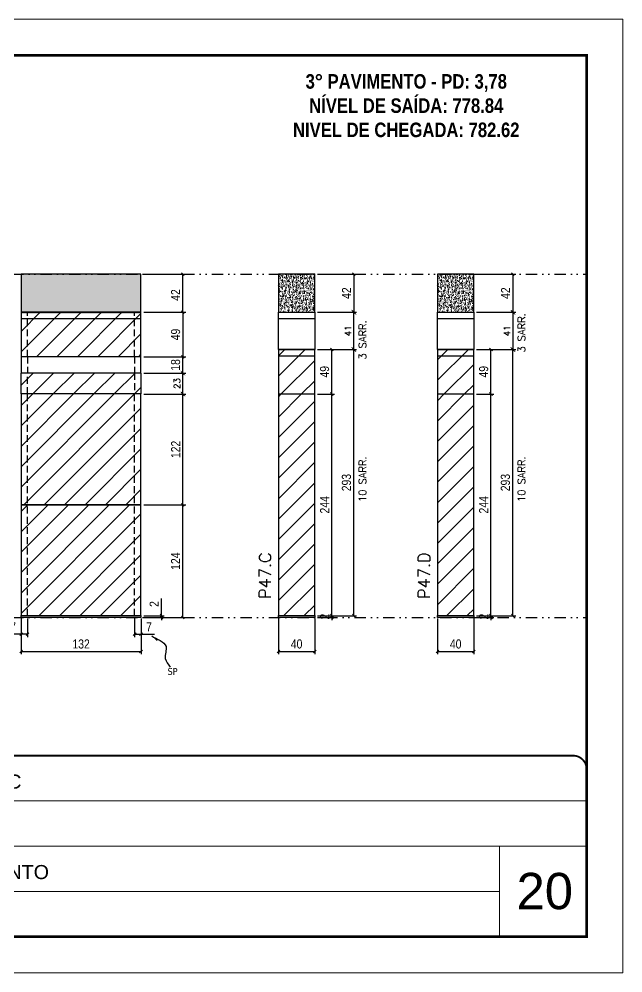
# Model space of a CAD drawing. Extents: x 2949 to 9203, y -16089 to 12527.
# Drawn here: x 8537 to 9203, y 6882 to 7932 of the extents above; entities that cross this region are included whole.
import ezdxf

# ---------------------------------------------------------------- set-up
doc = ezdxf.new("R2010")
doc.units = 0
for name, pattern in [('CONTINUO', [0]), ('DASHED', [0.75, 0.5, -0.25]), ('DIVIDE2', [0.625, 0.25, -0.125, 0, -0.125, 0, -0.125]), ('HIDDEN', [0.375, 0.25, -0.125])]:
    doc.linetypes.add(name, pattern=pattern)
for name, color, linetype, lineweight in [('CARIMBO', 255, 'Continuous', 9), ('Folhas', 255, 'Continuous', 9), ('Hachura', 251, 'Continuous', 9), ('SARRAFO DE PRESSAO', 251, 'DASHED', 9), ('Texto Seção', 7, 'Continuous', 15)]:
    doc.layers.add(name, color=color, linetype=linetype, lineweight=lineweight)
for name, color, linetype in [('COTA', 241, 'Continuous'), ('NOMENCLATURA', 7, 'Continuous'), ('Nível', 160, 'Continuous'), ('Painéis', 200, 'Continuous'), ('SARR_2.2x7', 40, 'Continuous'), ('Sarrafo de Pressão', 42, 'HIDDEN'), ('texto', 7, 'Continuous')]:
    doc.layers.add(name, color=color, linetype=linetype)
doc.styles.add('ARIAL', font='arial.ttf')
doc.styles.add('COTA TECNICA', font='techl___.ttf', dxfattribs={"height": 10})
doc.styles.add('COTA TECNICA-50', font='techl___.ttf', dxfattribs={"height": 10})
doc.styles.add('REGUA-120', font='ROMANS.shx', dxfattribs={"height": 15})
doc.styles.add('ROMANC', font='techb___.ttf', dxfattribs={"height": 2.5})
doc.styles.add('ROMANS', font='romans.shx')
doc.styles.get("Standard").update_dxf_attribs({"font": 'arial.ttf'})
doc.dimstyles.new('COTA PAINEL-50', dxfattribs={"dimtxt": 10, "dimasz": 3, "dimexe": 3, "dimexo": 3, "dimgap": 3, "dimtad": 1, "dimdec": 1, "dimzin": 12, "dimdsep": 46, "dimtxsty": 'COTA TECNICA-50', "dimblk1": 'OBLIQUE', "dimblk2": 'OBLIQUE', "dimsah": 1, "dimcen": 0.9, "dimclrd": 4, "dimclre": 4, "dimclrt": 240, "dimadec": 1, "dimazin": 3, "dimtfac": 1, "dimtdec": 1, "dimtmove": 0, "dimatfit": 3, "dimfxl": 1, "dimtolj": 1, "dimtzin": 12, "dimarcsym": 0})
doc.dimstyles.new('Cota Paínel', dxfattribs={"dimtxt": 7, "dimasz": 5, "dimexe": 3, "dimexo": 3, "dimgap": 3, "dimtad": 1, "dimdec": 1, "dimzin": 12, "dimdsep": 46, "dimtxsty": 'ROMANS', "dimblk": 'ARCHTICK', "dimcen": 0, "dimclrd": 4, "dimclre": 4, "dimclrt": 1, "dimadec": 1, "dimazin": 3, "dimtfac": 1, "dimtdec": 1, "dimtmove": 0, "dimatfit": 3, "dimldrblk": 'OBLIQUE', "dimfxl": 1, "dimtolj": 1, "dimtzin": 12, "dimarcsym": 0})
doc.dimstyles.new('PAINEL', dxfattribs={"dimtxt": 10, "dimasz": 3, "dimexe": 3, "dimexo": 3, "dimgap": 3, "dimtad": 1, "dimdec": 1, "dimzin": 12, "dimdsep": 46, "dimtxsty": 'COTA TECNICA', "dimblk1": 'OBLIQUE', "dimblk2": 'OBLIQUE', "dimsah": 1, "dimcen": 0.9, "dimclrd": 4, "dimclre": 4, "dimclrt": 240, "dimadec": 1, "dimazin": 3, "dimtfac": 1, "dimtdec": 1, "dimtmove": 0, "dimatfit": 3, "dimfxl": 1, "dimtolj": 1, "dimtzin": 12, "dimarcsym": 0})
doc.dimstyles.get("Standard").update_dxf_attribs({"dimtxt": 0.18, "dimasz": 0.18, "dimexe": 0.18, "dimexo": 0.0625, "dimgap": 0.09, "dimtad": 0, "dimtih": 1, "dimtoh": 1, "dimdec": 4, "dimzin": 0, "dimdsep": 46, "dimtxsty": 'Standard', "dimcen": 0.09, "dimadec": 0, "dimazin": 0, "dimtfac": 1, "dimtdec": 4, "dimtofl": 0, "dimtmove": 0, "dimatfit": 3, "dimfxl": 1, "dimtolj": 1, "dimtzin": 0, "dimarcsym": 0})
pattern_1 = [(45, (-126071.967, -22713.47), (-11.2253202, 11.2253202), [])]
pattern_2 = [(45, (-126071.967, -22672.47), (-11.2253202, 11.2253202), [])]

# ---------------------------------------------------------------- blocks, each defined once
blk = doc.blocks.new('9999999999')
at = {"color": 30, "linetype": 'CONTINUO'}
for p, q in [((98564.6, 34379.6), (99584, 34379.6)), ((98564.6, 34329.8), (99488, 34329.8)), ((99584, 34329.8), (99488, 34329.8)), ((99488, 34329.8), (99488, 34230.2)), ((98564.6, 34280), (99488, 34280))]:
    blk.add_line(p, q, dxfattribs=at)
at = {"color": 30, "linetype": 'CONTINUO', "const_width": 2}
blk.add_lwpolyline([(99584, 34230.2), (99584, 34414.4, 0.414214), (99569, 34429.4), (98229, 34429.4, 0.414214), (98214, 34414.4), (98214, 34245.2, 0.414214), (98229, 34230.2), (99584, 34230.2)], format="xyb", dxfattribs=at)
at = {"layer": 'Folhas'}
blk.add_lwpolyline([(98139, 34190.2), (99624, 34190.2), (99624, 35240.2), (98139, 35240.2)], close=True, dxfattribs=at)
at = {"layer": 'Folhas', "color": 30, "const_width": 3}
blk.add_lwpolyline([(98214, 34230.2), (99584, 34230.2), (99584, 35200.2), (98214, 35200.2)], close=True, dxfattribs=at)
at = {"color": 7, "linetype": 'Continuous', "ltscale": 5, "style": 'ARIAL'}
for s, height, p in [('ROCONTEC', 15.48, (98837.7, 34393.1)), ('3° PAVIMENTO', 15.483, (98837.7, 34293.5))]:
    blk.add_text(s, height=height, dxfattribs=at).set_placement(p)
blk = doc.blocks.new('_Oblique')
at = {"color": 0, "linetype": 'ByBlock', "lineweight": -2}
blk.add_line((-0.5, -0.5), (0.5, 0.5), dxfattribs=at)
blk = doc.blocks.new('*D592')
at = {"layer": 'COTA', "color": 4, "lineweight": -2, "transparency": 16777216}
for p, q in [((8539.7, 7272.7), (8539.7, 7233.3)), ((8671.7, 7272.7), (8671.7, 7233.3)), ((8539.7, 7236.3), (8671.7, 7236.3))]:
    blk.add_line(p, q, dxfattribs=at)
at = {"layer": 'Defpoints', "color": 0, "transparency": 16777216}
for p in [(8539.7, 7275.7), (8671.7, 7275.7), (8671.7, 7236.3)]:
    blk.add_point(p, dxfattribs=at)
at = {"layer": 'COTA', "color": 4, "lineweight": -2, "transparency": 16777216, "xscale": 3, "yscale": 3, "zscale": 3, "rotation": 180}
blk.add_blockref('_Oblique', (8539.7, 7236.3), dxfattribs=at)
at = {"layer": 'COTA', "color": 4, "lineweight": -2, "transparency": 16777216, "xscale": 3, "yscale": 3, "zscale": 3}
blk.add_blockref('_Oblique', (8671.7, 7236.3), dxfattribs=at)
at = {"layer": 'COTA', "color": 240, "transparency": 16777216, "insert": (8605.7, 7244.5), "char_height": 10, "attachment_point": 5, "style": 'COTA TECNICA'}
blk.add_mtext('\\A1;132', dxfattribs=at)
blk = doc.blocks.new('*D593')
at = {"layer": 'COTA', "color": 4, "lineweight": -2, "transparency": 16777216}
for p, q in [((8674.7, 7651.7), (8720.9, 7651.7)), ((8717.9, 7609.7), (8717.9, 7651.7)), ((8674.7, 7609.7), (8720.9, 7609.7))]:
    blk.add_line(p, q, dxfattribs=at)
at = {"layer": 'Defpoints', "color": 0, "transparency": 16777216}
for p in [(8671.7, 7651.7), (8717.9, 7651.7), (8671.7, 7609.7)]:
    blk.add_point(p, dxfattribs=at)
at = {"layer": 'COTA', "color": 4, "lineweight": -2, "transparency": 16777216, "xscale": 3, "yscale": 3, "zscale": 3}
for p, rotation in [((8717.9, 7651.7), 90), ((8717.9, 7609.7), 270)]:
    blk.add_blockref('_Oblique', p, dxfattribs=dict(at, rotation=rotation))
at = {"layer": 'COTA', "color": 240, "transparency": 16777216, "insert": (8709.8, 7628.7), "char_height": 10, "attachment_point": 5, "rotation": 90, "style": 'COTA TECNICA'}
blk.add_mtext('\\A1;42', dxfattribs=at)
blk = doc.blocks.new('*D594')
at = {"layer": 'COTA', "color": 4, "lineweight": -2, "transparency": 16777216}
for p, q in [((8539.7, 7270.7), (8539.7, 7252.2)), ((8546.7, 7272.7), (8546.7, 7252.2)), ((8539.7, 7255.2), (8524.9, 7255.2)), ((8546.7, 7255.2), (8539.7, 7255.2))]:
    blk.add_line(p, q, dxfattribs=at)
at = {"layer": 'Defpoints', "color": 0, "transparency": 16777216}
for p in [(8539.7, 7273.7), (8546.7, 7275.7), (8539.7, 7255.2)]:
    blk.add_point(p, dxfattribs=at)
at = {"layer": 'COTA', "color": 4, "lineweight": -2, "transparency": 16777216, "xscale": 3, "yscale": 3, "zscale": 3, "rotation": 180}
blk.add_blockref('_Oblique', (8539.7, 7255.2), dxfattribs=at)
at = {"layer": 'COTA', "color": 4, "lineweight": -2, "transparency": 16777216, "xscale": 3, "yscale": 3, "zscale": 3}
blk.add_blockref('_Oblique', (8546.7, 7255.2), dxfattribs=at)
at = {"layer": 'COTA', "color": 240, "transparency": 16777216, "insert": (8530.8, 7263.3), "char_height": 10, "attachment_point": 5, "style": 'COTA TECNICA-50'}
blk.add_mtext('\\A1;7', dxfattribs=at)
blk = doc.blocks.new('*D595')
at = {"layer": 'COTA', "color": 4, "lineweight": -2, "transparency": 16777216}
for p, q in [((8664.7, 7272.7), (8664.7, 7252.2)), ((8671.7, 7270.7), (8671.7, 7252.2)), ((8664.7, 7255.2), (8671.7, 7255.2)), ((8671.7, 7255.2), (8686.4, 7255.2))]:
    blk.add_line(p, q, dxfattribs=at)
at = {"layer": 'Defpoints', "color": 0, "transparency": 16777216}
for p in [(8664.7, 7275.7), (8671.7, 7273.7), (8671.7, 7255.2)]:
    blk.add_point(p, dxfattribs=at)
at = {"layer": 'COTA', "color": 4, "lineweight": -2, "transparency": 16777216, "xscale": 3, "yscale": 3, "zscale": 3, "rotation": 180}
blk.add_blockref('_Oblique', (8664.7, 7255.2), dxfattribs=at)
at = {"layer": 'COTA', "color": 4, "lineweight": -2, "transparency": 16777216, "xscale": 3, "yscale": 3, "zscale": 3}
blk.add_blockref('_Oblique', (8671.7, 7255.2), dxfattribs=at)
at = {"layer": 'COTA', "color": 240, "transparency": 16777216, "insert": (8680.5, 7263.3), "char_height": 10, "attachment_point": 5, "style": 'COTA TECNICA-50'}
blk.add_mtext('\\A1;7', dxfattribs=at)
blk = doc.blocks.new('*D596')
at = {"layer": 'COTA', "color": 4, "lineweight": -2, "transparency": 16777216}
for p, q in [((8674.7, 7397.7), (8720.9, 7397.7)), ((8717.9, 7273.7), (8717.9, 7397.7)), ((8674.7, 7273.7), (8720.9, 7273.7))]:
    blk.add_line(p, q, dxfattribs=at)
at = {"layer": 'Defpoints', "color": 0, "transparency": 16777216}
for p in [(8671.7, 7397.7), (8717.9, 7397.7), (8671.7, 7273.7)]:
    blk.add_point(p, dxfattribs=at)
at = {"layer": 'COTA', "color": 4, "lineweight": -2, "transparency": 16777216, "xscale": 3, "yscale": 3, "zscale": 3}
for p, rotation in [((8717.9, 7397.7), 90), ((8717.9, 7273.7), 270)]:
    blk.add_blockref('_Oblique', p, dxfattribs=dict(at, rotation=rotation))
at = {"layer": 'COTA', "color": 240, "transparency": 16777216, "insert": (8709.8, 7335.7), "char_height": 10, "attachment_point": 5, "rotation": 90, "style": 'COTA TECNICA-50'}
blk.add_mtext('\\A1;124', dxfattribs=at)
blk = doc.blocks.new('*D597')
at = {"layer": 'COTA', "color": 4, "lineweight": -2, "transparency": 16777216}
for p, q in [((8694.2, 7275.7), (8694.2, 7294.5)), ((8674.7, 7275.7), (8697.2, 7275.7)), ((8674.7, 7273.7), (8697.2, 7273.7)), ((8694.2, 7273.7), (8694.2, 7275.7)), ((8694.2, 7273.7), (8694.2, 7270.7))]:
    blk.add_line(p, q, dxfattribs=at)
at = {"layer": 'Defpoints', "color": 0, "transparency": 16777216}
for p in [(8671.7, 7275.7), (8671.7, 7273.7), (8694.2, 7273.7)]:
    blk.add_point(p, dxfattribs=at)
at = {"layer": 'COTA', "color": 4, "lineweight": -2, "transparency": 16777216, "xscale": 3, "yscale": 3, "zscale": 3}
for p, rotation in [((8694.2, 7275.7), 270), ((8694.2, 7273.7), 90)]:
    blk.add_blockref('_Oblique', p, dxfattribs=dict(at, rotation=rotation))
at = {"layer": 'COTA', "color": 240, "transparency": 16777216, "insert": (8686.2, 7288.5), "char_height": 10, "attachment_point": 5, "rotation": 90, "style": 'COTA TECNICA-50'}
blk.add_mtext('\\A1;2', dxfattribs=at)
blk = doc.blocks.new('*D598')
at = {"layer": 'COTA', "color": 4, "linetype": 'ByBlock', "lineweight": -2, "transparency": 16777216}
for p, q in [((8674.7, 7609.7), (8720.9, 7609.7)), ((8717.9, 7609.7), (8717.9, 7560.7)), ((8674.7, 7560.7), (8720.9, 7560.7))]:
    blk.add_line(p, q, dxfattribs=at)
at = {"layer": 'Defpoints', "color": 0, "linetype": 'ByBlock', "transparency": 16777216}
for p in [(8671.7, 7609.7), (8671.7, 7560.7), (8717.9, 7560.7)]:
    blk.add_point(p, dxfattribs=at)
at = {"layer": 'COTA', "color": 4, "linetype": 'ByBlock', "lineweight": -2, "transparency": 16777216, "xscale": 3, "yscale": 3, "zscale": 3}
for p, rotation in [((8717.9, 7609.7), 90), ((8717.9, 7560.7), 270)]:
    blk.add_blockref('_Oblique', p, dxfattribs=dict(at, rotation=rotation))
at = {"layer": 'COTA', "color": 240, "linetype": 'ByBlock', "transparency": 16777216, "insert": (8709.8, 7585.2), "char_height": 10, "attachment_point": 5, "rotation": 90, "style": 'COTA TECNICA'}
blk.add_mtext('\\A1;49', dxfattribs=at)
blk = doc.blocks.new('*D611')
at = {"layer": 'COTA', "color": 4, "linetype": 'ByBlock', "lineweight": -2, "transparency": 16777216}
for p, q in [((8674.7, 7519.7), (8720.9, 7519.7)), ((8717.9, 7397.7), (8717.9, 7519.7)), ((8674.7, 7397.7), (8720.9, 7397.7))]:
    blk.add_line(p, q, dxfattribs=at)
at = {"layer": 'Defpoints', "color": 0, "linetype": 'ByBlock', "transparency": 16777216}
for p in [(8671.7, 7519.7), (8717.9, 7519.7), (8671.7, 7397.7)]:
    blk.add_point(p, dxfattribs=at)
at = {"layer": 'COTA', "color": 4, "linetype": 'ByBlock', "lineweight": -2, "transparency": 16777216, "xscale": 3, "yscale": 3, "zscale": 3}
for p, rotation in [((8717.9, 7519.7), 90), ((8717.9, 7397.7), 270)]:
    blk.add_blockref('_Oblique', p, dxfattribs=dict(at, rotation=rotation))
at = {"layer": 'COTA', "color": 240, "linetype": 'ByBlock', "transparency": 16777216, "insert": (8709.9, 7458.7), "char_height": 10, "attachment_point": 5, "rotation": 90, "style": 'COTA TECNICA'}
blk.add_mtext('\\A1;122', dxfattribs=at)
blk = doc.blocks.new('*D599')
at = {"layer": 'COTA', "color": 4, "lineweight": -2, "transparency": 16777216}
for p, q in [((8823.1, 7272.7), (8823.1, 7233.4)), ((8863.1, 7272.7), (8863.1, 7233.4)), ((8823.1, 7236.4), (8863.1, 7236.4))]:
    blk.add_line(p, q, dxfattribs=at)
at = {"layer": 'Defpoints', "color": 0, "transparency": 16777216}
for p in [(8823.1, 7275.7), (8863.1, 7275.7), (8863.1, 7236.4)]:
    blk.add_point(p, dxfattribs=at)
at = {"layer": 'COTA', "color": 4, "lineweight": -2, "transparency": 16777216, "xscale": 3, "yscale": 3, "zscale": 3, "rotation": 180}
blk.add_blockref('_Oblique', (8823.1, 7236.4), dxfattribs=at)
at = {"layer": 'COTA', "color": 4, "lineweight": -2, "transparency": 16777216, "xscale": 3, "yscale": 3, "zscale": 3}
blk.add_blockref('_Oblique', (8863.1, 7236.4), dxfattribs=at)
at = {"layer": 'COTA', "color": 240, "transparency": 16777216, "insert": (8843.1, 7244.5), "char_height": 10, "attachment_point": 5, "style": 'COTA TECNICA'}
blk.add_mtext('\\A1;40', dxfattribs=at)
blk = doc.blocks.new('*D600')
at = {"layer": 'COTA', "color": 4, "lineweight": -2, "transparency": 16777216}
for p, q in [((8882, 7275.7), (8882, 7278.7)), ((8866.1, 7275.7), (8885, 7275.7)), ((8866.1, 7273.7), (8885, 7273.7)), ((8882, 7273.7), (8882, 7275.7)), ((8882, 7273.7), (8882, 7270.7))]:
    blk.add_line(p, q, dxfattribs=at)
at = {"layer": 'Defpoints', "color": 0, "transparency": 16777216}
for p in [(8863.1, 7275.7), (8863.1, 7273.7), (8882, 7275.7)]:
    blk.add_point(p, dxfattribs=at)
at = {"layer": 'COTA', "color": 4, "lineweight": -2, "transparency": 16777216, "xscale": 3, "yscale": 3, "zscale": 3}
for p, rotation in [((8882, 7275.7), 270), ((8882, 7273.7), 90)]:
    blk.add_blockref('_Oblique', p, dxfattribs=dict(at, rotation=rotation))
at = {"layer": 'COTA', "color": 240, "transparency": 16777216, "insert": (8874, 7274.7), "char_height": 10, "attachment_point": 5, "rotation": 90, "style": 'COTA TECNICA-50'}
blk.add_mtext('\\A1;2', dxfattribs=at)
blk = doc.blocks.new('*D612')
at = {"layer": 'COTA', "color": 4, "linetype": 'ByBlock', "lineweight": -2, "transparency": 16777216}
for p, q in [((8866.1, 7651.7), (8909.2, 7651.7)), ((8906.2, 7651.7), (8906.2, 7609.7)), ((8866.1, 7609.7), (8909.2, 7609.7))]:
    blk.add_line(p, q, dxfattribs=at)
at = {"layer": 'Defpoints', "color": 0, "linetype": 'ByBlock', "transparency": 16777216}
for p in [(8863.1, 7651.7), (8863.1, 7609.7), (8906.2, 7609.7)]:
    blk.add_point(p, dxfattribs=at)
at = {"layer": 'COTA', "color": 4, "linetype": 'ByBlock', "lineweight": -2, "transparency": 16777216, "xscale": 3, "yscale": 3, "zscale": 3}
for p, rotation in [((8906.2, 7651.7), 90), ((8906.2, 7609.7), 270)]:
    blk.add_blockref('_Oblique', p, dxfattribs=dict(at, rotation=rotation))
at = {"layer": 'COTA', "color": 240, "linetype": 'ByBlock', "transparency": 16777216, "insert": (8898.1, 7630.7), "char_height": 10, "attachment_point": 5, "rotation": 90, "style": 'COTA TECNICA'}
blk.add_mtext('\\A1;42', dxfattribs=at)
blk = doc.blocks.new('*D613')
at = {"layer": 'COTA', "color": 4, "linetype": 'ByBlock', "lineweight": -2, "transparency": 16777216}
for p, q in [((8866.1, 7568.7), (8909.2, 7568.7)), ((8906.2, 7275.7), (8906.2, 7568.7)), ((8866.1, 7275.7), (8909.2, 7275.7))]:
    blk.add_line(p, q, dxfattribs=at)
at = {"layer": 'Defpoints', "color": 0, "linetype": 'ByBlock', "transparency": 16777216}
for p in [(8863.1, 7568.7), (8906.2, 7568.7), (8863.1, 7275.7)]:
    blk.add_point(p, dxfattribs=at)
at = {"layer": 'COTA', "color": 4, "linetype": 'ByBlock', "lineweight": -2, "transparency": 16777216, "xscale": 3, "yscale": 3, "zscale": 3}
for p, rotation in [((8906.2, 7568.7), 90), ((8906.2, 7275.7), 270)]:
    blk.add_blockref('_Oblique', p, dxfattribs=dict(at, rotation=rotation))
at = {"layer": 'COTA', "color": 240, "linetype": 'ByBlock', "transparency": 16777216, "insert": (8898, 7422.2), "char_height": 10, "attachment_point": 5, "rotation": 90, "style": 'COTA TECNICA'}
blk.add_mtext('\\A1;293', dxfattribs=at)
blk = doc.blocks.new('*D614')
at = {"layer": 'COTA', "color": 4, "linetype": 'ByBlock', "lineweight": -2, "transparency": 16777216}
for p, q in [((8866.1, 7519.7), (8885, 7519.7)), ((8882, 7275.7), (8882, 7519.7)), ((8866.1, 7275.7), (8885, 7275.7))]:
    blk.add_line(p, q, dxfattribs=at)
at = {"layer": 'Defpoints', "color": 0, "linetype": 'ByBlock', "transparency": 16777216}
for p in [(8863.1, 7519.7), (8882, 7519.7), (8863.1, 7275.7)]:
    blk.add_point(p, dxfattribs=at)
at = {"layer": 'COTA', "color": 4, "linetype": 'ByBlock', "lineweight": -2, "transparency": 16777216, "xscale": 3, "yscale": 3, "zscale": 3}
for p, rotation in [((8882, 7519.7), 90), ((8882, 7275.7), 270)]:
    blk.add_blockref('_Oblique', p, dxfattribs=dict(at, rotation=rotation))
at = {"layer": 'COTA', "color": 240, "linetype": 'ByBlock', "transparency": 16777216, "insert": (8874, 7397.7), "char_height": 10, "attachment_point": 5, "rotation": 90, "style": 'COTA TECNICA'}
blk.add_mtext('\\A1;244', dxfattribs=at)
blk = doc.blocks.new('*D615')
at = {"layer": 'COTA', "color": 4, "linetype": 'ByBlock', "lineweight": -2, "transparency": 16777216}
for p, q in [((8866.1, 7568.7), (8885, 7568.7)), ((8882, 7519.7), (8882, 7568.7)), ((8866.1, 7519.7), (8885, 7519.7))]:
    blk.add_line(p, q, dxfattribs=at)
at = {"layer": 'Defpoints', "color": 0, "linetype": 'ByBlock', "transparency": 16777216}
for p in [(8863.1, 7568.7), (8882, 7568.7), (8863.1, 7519.7)]:
    blk.add_point(p, dxfattribs=at)
at = {"layer": 'COTA', "color": 4, "linetype": 'ByBlock', "lineweight": -2, "transparency": 16777216, "xscale": 3, "yscale": 3, "zscale": 3}
for p, rotation in [((8882, 7568.7), 90), ((8882, 7519.7), 270)]:
    blk.add_blockref('_Oblique', p, dxfattribs=dict(at, rotation=rotation))
at = {"layer": 'COTA', "color": 240, "linetype": 'ByBlock', "transparency": 16777216, "insert": (8873.9, 7544.2), "char_height": 10, "attachment_point": 5, "rotation": 90, "style": 'COTA TECNICA'}
blk.add_mtext('\\A1;49', dxfattribs=at)
blk = doc.blocks.new('*D601')
at = {"layer": 'COTA', "color": 4, "lineweight": -2, "transparency": 16777216}
for p, q in [((8998.3, 7272.7), (8998.3, 7233.4)), ((9038.3, 7272.7), (9038.3, 7233.4)), ((8998.3, 7236.4), (9038.3, 7236.4))]:
    blk.add_line(p, q, dxfattribs=at)
at = {"layer": 'Defpoints', "color": 0, "transparency": 16777216}
for p in [(8998.3, 7275.7), (9038.3, 7275.7), (9038.3, 7236.4)]:
    blk.add_point(p, dxfattribs=at)
at = {"layer": 'COTA', "color": 4, "lineweight": -2, "transparency": 16777216, "xscale": 3, "yscale": 3, "zscale": 3, "rotation": 180}
blk.add_blockref('_Oblique', (8998.3, 7236.4), dxfattribs=at)
at = {"layer": 'COTA', "color": 4, "lineweight": -2, "transparency": 16777216, "xscale": 3, "yscale": 3, "zscale": 3}
blk.add_blockref('_Oblique', (9038.3, 7236.4), dxfattribs=at)
at = {"layer": 'COTA', "color": 240, "transparency": 16777216, "insert": (9018.3, 7244.5), "char_height": 10, "attachment_point": 5, "style": 'COTA TECNICA'}
blk.add_mtext('\\A1;40', dxfattribs=at)
blk = doc.blocks.new('*D602')
at = {"layer": 'COTA', "color": 4, "lineweight": -2, "transparency": 16777216}
for p, q in [((9057.2, 7275.7), (9057.2, 7278.7)), ((9041.3, 7275.7), (9060.2, 7275.7)), ((9041.3, 7273.7), (9060.2, 7273.7)), ((9057.2, 7273.7), (9057.2, 7275.7)), ((9057.2, 7273.7), (9057.2, 7270.7))]:
    blk.add_line(p, q, dxfattribs=at)
at = {"layer": 'Defpoints', "color": 0, "transparency": 16777216}
for p in [(9038.3, 7275.7), (9038.3, 7273.7), (9057.2, 7275.7)]:
    blk.add_point(p, dxfattribs=at)
at = {"layer": 'COTA', "color": 4, "lineweight": -2, "transparency": 16777216, "xscale": 3, "yscale": 3, "zscale": 3}
for p, rotation in [((9057.2, 7275.7), 270), ((9057.2, 7273.7), 90)]:
    blk.add_blockref('_Oblique', p, dxfattribs=dict(at, rotation=rotation))
at = {"layer": 'COTA', "color": 240, "transparency": 16777216, "insert": (9049.2, 7274.7), "char_height": 10, "attachment_point": 5, "rotation": 90, "style": 'COTA TECNICA-50'}
blk.add_mtext('\\A1;2', dxfattribs=at)
blk = doc.blocks.new('*D616')
at = {"layer": 'COTA', "color": 4, "linetype": 'ByBlock', "lineweight": -2, "transparency": 16777216}
for p, q in [((9041.3, 7651.7), (9084.4, 7651.7)), ((9081.4, 7651.7), (9081.4, 7609.7)), ((9041.3, 7609.7), (9084.4, 7609.7))]:
    blk.add_line(p, q, dxfattribs=at)
at = {"layer": 'Defpoints', "color": 0, "linetype": 'ByBlock', "transparency": 16777216}
for p in [(9038.3, 7651.7), (9038.3, 7609.7), (9081.4, 7609.7)]:
    blk.add_point(p, dxfattribs=at)
at = {"layer": 'COTA', "color": 4, "linetype": 'ByBlock', "lineweight": -2, "transparency": 16777216, "xscale": 3, "yscale": 3, "zscale": 3}
for p, rotation in [((9081.4, 7651.7), 90), ((9081.4, 7609.7), 270)]:
    blk.add_blockref('_Oblique', p, dxfattribs=dict(at, rotation=rotation))
at = {"layer": 'COTA', "color": 240, "linetype": 'ByBlock', "transparency": 16777216, "insert": (9073.3, 7630.7), "char_height": 10, "attachment_point": 5, "rotation": 90, "style": 'COTA TECNICA'}
blk.add_mtext('\\A1;42', dxfattribs=at)
blk = doc.blocks.new('*D617')
at = {"layer": 'COTA', "color": 4, "linetype": 'ByBlock', "lineweight": -2, "transparency": 16777216}
for p, q in [((9041.3, 7568.7), (9084.4, 7568.7)), ((9081.4, 7275.7), (9081.4, 7568.7)), ((9041.3, 7275.7), (9084.4, 7275.7))]:
    blk.add_line(p, q, dxfattribs=at)
at = {"layer": 'Defpoints', "color": 0, "linetype": 'ByBlock', "transparency": 16777216}
for p in [(9038.3, 7568.7), (9081.4, 7568.7), (9038.3, 7275.7)]:
    blk.add_point(p, dxfattribs=at)
at = {"layer": 'COTA', "color": 4, "linetype": 'ByBlock', "lineweight": -2, "transparency": 16777216, "xscale": 3, "yscale": 3, "zscale": 3}
for p, rotation in [((9081.4, 7568.7), 90), ((9081.4, 7275.7), 270)]:
    blk.add_blockref('_Oblique', p, dxfattribs=dict(at, rotation=rotation))
at = {"layer": 'COTA', "color": 240, "linetype": 'ByBlock', "transparency": 16777216, "insert": (9073.1, 7422.2), "char_height": 10, "attachment_point": 5, "rotation": 90, "style": 'COTA TECNICA'}
blk.add_mtext('\\A1;293', dxfattribs=at)
blk = doc.blocks.new('*D618')
at = {"layer": 'COTA', "color": 4, "linetype": 'ByBlock', "lineweight": -2, "transparency": 16777216}
for p, q in [((9041.3, 7519.7), (9060.2, 7519.7)), ((9057.2, 7275.7), (9057.2, 7519.7)), ((9041.3, 7275.7), (9060.2, 7275.7))]:
    blk.add_line(p, q, dxfattribs=at)
at = {"layer": 'Defpoints', "color": 0, "linetype": 'ByBlock', "transparency": 16777216}
for p in [(9038.3, 7519.7), (9057.2, 7519.7), (9038.3, 7275.7)]:
    blk.add_point(p, dxfattribs=at)
at = {"layer": 'COTA', "color": 4, "linetype": 'ByBlock', "lineweight": -2, "transparency": 16777216, "xscale": 3, "yscale": 3, "zscale": 3}
for p, rotation in [((9057.2, 7519.7), 90), ((9057.2, 7275.7), 270)]:
    blk.add_blockref('_Oblique', p, dxfattribs=dict(at, rotation=rotation))
at = {"layer": 'COTA', "color": 240, "linetype": 'ByBlock', "transparency": 16777216, "insert": (9049.1, 7397.7), "char_height": 10, "attachment_point": 5, "rotation": 90, "style": 'COTA TECNICA'}
blk.add_mtext('\\A1;244', dxfattribs=at)
blk = doc.blocks.new('*D619')
at = {"layer": 'COTA', "color": 4, "linetype": 'ByBlock', "lineweight": -2, "transparency": 16777216}
for p, q in [((9041.3, 7568.7), (9060.2, 7568.7)), ((9057.2, 7519.7), (9057.2, 7568.7)), ((9041.3, 7519.7), (9060.2, 7519.7))]:
    blk.add_line(p, q, dxfattribs=at)
at = {"layer": 'Defpoints', "color": 0, "linetype": 'ByBlock', "transparency": 16777216}
for p in [(9038.3, 7568.7), (9057.2, 7568.7), (9038.3, 7519.7)]:
    blk.add_point(p, dxfattribs=at)
at = {"layer": 'COTA', "color": 4, "linetype": 'ByBlock', "lineweight": -2, "transparency": 16777216, "xscale": 3, "yscale": 3, "zscale": 3}
for p, rotation in [((9057.2, 7568.7), 90), ((9057.2, 7519.7), 270)]:
    blk.add_blockref('_Oblique', p, dxfattribs=dict(at, rotation=rotation))
at = {"layer": 'COTA', "color": 240, "linetype": 'ByBlock', "transparency": 16777216, "insert": (9049.1, 7544.2), "char_height": 10, "attachment_point": 5, "rotation": 90, "style": 'COTA TECNICA'}
blk.add_mtext('\\A1;49', dxfattribs=at)
blk = doc.blocks.new('_ArchTick')
at = {"color": 0, "linetype": 'ByBlock', "const_width": 0.15}
blk.add_lwpolyline([(-0.5, -0.5), (0.5, 0.5)], dxfattribs=at)
blk = doc.blocks.new('*D603')
at = {"layer": 'COTA', "color": 4, "lineweight": -2, "transparency": 16777216}
for p, q in [((8866.1, 7609.7), (8909.2, 7609.7)), ((8906.2, 7568.7), (8906.2, 7609.7)), ((8866.1, 7568.7), (8909.2, 7568.7))]:
    blk.add_line(p, q, dxfattribs=at)
at = {"layer": 'Defpoints', "color": 0, "transparency": 16777216}
for p in [(8863.1, 7609.7), (8906.2, 7609.7), (8863.1, 7568.7)]:
    blk.add_point(p, dxfattribs=at)
at = {"layer": 'COTA', "color": 4, "lineweight": -2, "transparency": 16777216, "xscale": 5, "yscale": 5, "zscale": 5}
for p, rotation in [((8906.2, 7609.7), 90), ((8906.2, 7568.7), 270)]:
    blk.add_blockref('_ArchTick', p, dxfattribs=dict(at, rotation=rotation))
at = {"layer": 'COTA', "color": 1, "transparency": 16777216, "insert": (8899.7, 7589.2), "char_height": 7, "attachment_point": 5, "rotation": 90, "style": 'ROMANS'}
blk.add_mtext('\\A1;41', dxfattribs=at)
blk = doc.blocks.new('*D604')
at = {"layer": 'COTA', "color": 4, "lineweight": -2, "transparency": 16777216}
for p, q in [((9041.3, 7609.7), (9084.4, 7609.7)), ((9081.4, 7609.7), (9081.4, 7568.7)), ((9041.3, 7568.7), (9084.4, 7568.7))]:
    blk.add_line(p, q, dxfattribs=at)
at = {"layer": 'Defpoints', "color": 0, "transparency": 16777216}
for p in [(9038.3, 7609.7), (9038.3, 7568.7), (9081.4, 7568.7)]:
    blk.add_point(p, dxfattribs=at)
at = {"layer": 'COTA', "color": 4, "lineweight": -2, "transparency": 16777216, "xscale": 5, "yscale": 5, "zscale": 5}
for p, rotation in [((9081.4, 7609.7), 90), ((9081.4, 7568.7), 270)]:
    blk.add_blockref('_ArchTick', p, dxfattribs=dict(at, rotation=rotation))
at = {"layer": 'COTA', "color": 1, "transparency": 16777216, "insert": (9074.9, 7589.2), "char_height": 7, "attachment_point": 5, "rotation": 90, "style": 'ROMANS'}
blk.add_mtext('\\A1;41', dxfattribs=at)
blk = doc.blocks.new('*D577')
at = {"layer": 'COTA', "color": 4, "lineweight": -2, "transparency": 16777216}
for p, q in [((8674.7, 7542.7), (8720.9, 7542.7)), ((8717.9, 7519.7), (8717.9, 7542.7)), ((8674.7, 7519.7), (8720.9, 7519.7))]:
    blk.add_line(p, q, dxfattribs=at)
at = {"layer": 'Defpoints', "color": 0, "transparency": 16777216}
for p in [(8671.7, 7542.7), (8717.9, 7542.7), (8671.7, 7519.7)]:
    blk.add_point(p, dxfattribs=at)
at = {"layer": 'COTA', "color": 4, "lineweight": -2, "transparency": 16777216, "xscale": 5, "yscale": 5, "zscale": 5}
for p, rotation in [((8717.9, 7542.7), 90), ((8717.9, 7519.7), 270)]:
    blk.add_blockref('_ArchTick', p, dxfattribs=dict(at, rotation=rotation))
at = {"layer": 'COTA', "color": 1, "transparency": 16777216, "insert": (8711.4, 7531.2), "char_height": 7, "attachment_point": 5, "rotation": 90, "style": 'ROMANS'}
blk.add_mtext('\\A1;23', dxfattribs=at)
blk = doc.blocks.new('*D2617')
at = {"layer": 'COTA', "color": 4, "lineweight": -2, "transparency": 16777216}
for p, q in [((8674.7, 7560.7), (8720.9, 7560.7)), ((8717.9, 7542.7), (8717.9, 7560.7)), ((8674.7, 7542.7), (8720.9, 7542.7))]:
    blk.add_line(p, q, dxfattribs=at)
at = {"layer": 'Defpoints', "color": 0, "transparency": 16777216}
for p in [(8671.7, 7560.7), (8717.9, 7560.7), (8671.7, 7542.7)]:
    blk.add_point(p, dxfattribs=at)
at = {"layer": 'COTA', "color": 4, "lineweight": -2, "transparency": 16777216, "xscale": 3, "yscale": 3, "zscale": 3}
for p, rotation in [((8717.9, 7560.7), 90), ((8717.9, 7542.7), 270)]:
    blk.add_blockref('_Oblique', p, dxfattribs=dict(at, rotation=rotation))
at = {"layer": 'COTA', "color": 240, "transparency": 16777216, "insert": (8709.8, 7551.7), "char_height": 10, "attachment_point": 5, "rotation": 90, "style": 'COTA TECNICA-50'}
blk.add_mtext('\\A1;18', dxfattribs=at)

msp = doc.modelspace()

# ---------------------------------------------------------------- hatches: boundary and pattern name
at = {"layer": 'COTA', "linetype": 'ByBlock'}
h = msp.add_hatch(dxfattribs=at)
h.set_pattern_fill('AR-CONC', color=256, scale=0.03)
h.set_pattern_definition([(50, (-122872.1055, -21530.6954), (5.46554007, -0.47817257), [0.5715, -6.2865]), (355, (-122872.1055, -21530.6954), (-1.05730264, 5.73170536), [0.4572, -5.02921753]), (100.4514447, (-122871.65, -21530.735), (4.40823741, 5.25353256), [0.48570026, -5.34270734]), (46.1842, (-122872.1055, -21529.1714), (8.13237123, -1.26126984), [0.85725, -9.42975]), (96.6355576, (-122871.428, -21529.2765), (7.122124, 7.42278374), [0.7285507, -8.01406824]), (351.184151, (-122872.1055, -21529.171), (7.122124, 7.42278374), [0.685799, -7.54379196]), (21, (-122871.3435, -21529.5524), (4.54843174, -3.06795595), [0.5715, -6.2865]), (326, (-122871.3435, -21529.5524), (1.85406085, 5.52563898), [0.4572, -5.0292]), (71.451445, (-122870.9644, -21529.808), (6.40249258, 2.45768307), [0.48570026, -5.34269813]), (37.5, (-122872.1055, -21530.6954), (0.092658098, 2.536651166), [0, -4.96824, 0, -5.1054, 0, -5.04825]), (7.5, (-122872.1055, -21530.6954), (2.004589875, 3.005417245), [0, -2.91084, 0, -4.85394, 0, -1.92405]), (327.5, (-122873.8047, -21530.6954), (4.067717855, -0.17186232), [0, -1.905, 0, -5.9436, 0, -7.8867]), (317.5, (-122874.5667, -21530.6954), (4.44387544, 0.76279473), [0, -2.4765, 0, -3.94716, 0, -5.6007])])
h.paths.add_polyline_path([(8539.68, 7607.72), (8671.68, 7607.72), (8671.68, 7651.72), (8539.68, 7651.72)])
h = msp.add_hatch(dxfattribs=at)
h.set_pattern_fill('AR-CONC', color=256, scale=0.03)
h.set_pattern_definition([(50, (-122885.9665, -21558.6954), (5.46554007, -0.47817257), [0.5715, -6.2865]), (355, (-122885.9665, -21558.6954), (-1.05730264, 5.73170536), [0.4572, -5.02921753]), (100.4514447, (-122885.511, -21558.735), (4.40823741, 5.25353256), [0.48570026, -5.34270734]), (46.1842, (-122885.9665, -21557.1714), (8.13237123, -1.26126984), [0.85725, -9.42975]), (96.6355576, (-122885.289, -21557.2765), (7.122124, 7.42278374), [0.7285507, -8.01406824]), (351.184151, (-122885.9665, -21557.171), (7.122124, 7.42278374), [0.685799, -7.54379196]), (21, (-122885.2045, -21557.5524), (4.54843174, -3.06795595), [0.5715, -6.2865]), (326, (-122885.2045, -21557.5524), (1.85406085, 5.52563898), [0.4572, -5.0292]), (71.451445, (-122884.8255, -21557.808), (6.40249258, 2.45768307), [0.48570026, -5.34269813]), (37.5, (-122885.9665, -21558.6954), (0.092658098, 2.536651166), [0, -4.96824, 0, -5.1054, 0, -5.04825]), (7.5, (-122885.9665, -21558.6954), (2.004589875, 3.005417245), [0, -2.91084, 0, -4.85394, 0, -1.92405]), (327.5, (-122887.6658, -21558.6954), (4.067717855, -0.17186232), [0, -1.905, 0, -5.9436, 0, -7.8867]), (317.5, (-122888.4278, -21558.6954), (4.44387544, 0.76279473), [0, -2.4765, 0, -3.94716, 0, -5.6007])])
h.paths.add_polyline_path([(8823.14, 7609.72), (8863.14, 7609.72), (8863.14, 7651.72), (8823.14, 7651.72)])
h = msp.add_hatch(dxfattribs=at)
h.set_pattern_fill('AR-CONC', color=256, scale=0.03)
h.set_pattern_definition([(50, (-122710.794, -21558.6954), (5.46554007, -0.47817257), [0.5715, -6.2865]), (355, (-122710.794, -21558.6954), (-1.05730264, 5.73170536), [0.4572, -5.02921753]), (100.4514447, (-122710.3384, -21558.735), (4.40823741, 5.25353256), [0.48570026, -5.34270734]), (46.1842, (-122710.794, -21557.1714), (8.13237123, -1.26126984), [0.85725, -9.42975]), (96.6355576, (-122710.116, -21557.2765), (7.122124, 7.42278374), [0.7285507, -8.01406824]), (351.184151, (-122710.794, -21557.171), (7.122124, 7.42278374), [0.685799, -7.54379196]), (21, (-122710.032, -21557.5524), (4.54843174, -3.06795595), [0.5715, -6.2865]), (326, (-122710.032, -21557.5524), (1.85406085, 5.52563898), [0.4572, -5.0292]), (71.451445, (-122709.653, -21557.808), (6.40249258, 2.45768307), [0.48570026, -5.34269813]), (37.5, (-122710.7939, -21558.6954), (0.092658098, 2.536651166), [0, -4.96824, 0, -5.1054, 0, -5.04825]), (7.5, (-122710.7939, -21558.6954), (2.004589875, 3.005417245), [0, -2.91084, 0, -4.85394, 0, -1.92405]), (327.5, (-122712.4931, -21558.6954), (4.067717855, -0.17186232), [0, -1.905, 0, -5.9436, 0, -7.8867]), (317.5, (-122713.255, -21558.6954), (4.44387544, 0.76279473), [0, -2.4765, 0, -3.94716, 0, -5.6007])])
h.paths.add_polyline_path([(8998.31, 7609.72), (9038.31, 7609.72), (9038.31, 7651.72), (8998.31, 7651.72)])
at = {"layer": 'Hachura', "linetype": 'ByBlock'}
h = msp.add_hatch(dxfattribs=at)
h.set_pattern_fill('ANSI31', color=256, scale=5)
h.set_pattern_definition(pattern_2)
h.paths.add_polyline_path([(8671.68, 7560.72), (8671.68, 7609.72), (8539.68, 7609.72), (8539.68, 7560.72)])
h = msp.add_hatch(dxfattribs=at)
h.set_pattern_fill('ANSI31', color=256, scale=5)
h.set_pattern_definition(pattern_2)
h.paths.add_polyline_path([(8671.68, 7560.72), (8671.68, 7609.72), (8539.68, 7609.72), (8539.68, 7560.72)])
h = msp.add_hatch(dxfattribs=at)
h.set_pattern_fill('ANSI31', color=256, scale=5)
h.set_pattern_definition(pattern_1)
h.paths.add_polyline_path([(8863.14, 7568.72), (8823.14, 7568.72), (8823.14, 7519.72), (8863.14, 7519.72)])
h = msp.add_hatch(dxfattribs=at)
h.set_pattern_fill('ANSI31', color=256, scale=5)
h.set_pattern_definition(pattern_1)
h.paths.add_polyline_path([(9038.31, 7568.72), (8998.31, 7568.72), (8998.31, 7519.72), (9038.31, 7519.72)])
at = {"layer": 'Hachura'}
h = msp.add_hatch(dxfattribs=at)
h.set_pattern_fill('ANSI31', color=256, scale=5)
h.paths.add_polyline_path([(8671.68, 7542.72), (8539.68, 7542.72), (8539.68, 7519.72), (8671.68, 7519.72)])
at = {"layer": 'Hachura', "linetype": 'ByBlock'}
h = msp.add_hatch(dxfattribs=at)
h.set_pattern_fill('ANSI31', color=256, scale=5)
h.paths.add_polyline_path([(8671.68, 7519.72), (8539.68, 7519.72), (8539.68, 7397.72), (8671.68, 7397.72)])
h = msp.add_hatch(dxfattribs=at)
h.set_pattern_fill('ANSI31', color=256, scale=5)
h.set_pattern_definition(pattern_1)
h.paths.add_polyline_path([(8863.14, 7519.72), (8823.14, 7519.72), (8823.14, 7275.72), (8863.14, 7275.72)])
h = msp.add_hatch(dxfattribs=at)
h.set_pattern_fill('ANSI31', color=256, scale=5)
h.set_pattern_definition(pattern_1)
h.paths.add_polyline_path([(9038.31, 7519.72), (8998.31, 7519.72), (8998.31, 7275.72), (9038.31, 7275.72)])
h = msp.add_hatch(dxfattribs=at)
h.set_pattern_fill('ANSI31', color=256, scale=5)
h.set_pattern_definition(pattern_1)
h.paths.add_polyline_path([(8671.68, 7397.72), (8539.68, 7397.72), (8539.68, 7275.72), (8671.68, 7275.72)])

# ---------------------------------------------------------------- linework, layer by layer
at = {"layer": 'COTA', "linetype": 'ByBlock'}
for points in [[(8539.68, 7609.72), (8671.68, 7609.72), (8671.68, 7651.72), (8539.68, 7651.72)], [(8823.14, 7609.72), (8863.14, 7609.72), (8863.14, 7651.72), (8823.14, 7651.72)], [(8998.31, 7609.72), (9038.31, 7609.72), (9038.31, 7651.72), (8998.31, 7651.72)]]:
    msp.add_lwpolyline(points, close=True, dxfattribs=at)
at = {"layer": 'Nível', "color": 4, "linetype": 'DIVIDE2', "ltscale": 50}
for p, q in [((8152.19, 7651.72), (9162.53, 7651.72)), ((8152.19, 7273.72), (9162.53, 7273.72))]:
    msp.add_line(p, q, dxfattribs=at)
at = {"layer": 'Painéis'}
for p, q in [((8671.68, 7560.72), (8539.68, 7560.72)), ((8823.14, 7568.72), (8863.14, 7568.72)), ((8863.14, 7568.72), (8823.14, 7568.72)), ((8823.14, 7568.72), (8823.14, 7568.72)), ((8863.14, 7568.72), (8863.14, 7568.72)), ((8998.31, 7568.72), (9038.31, 7568.72)), ((9038.31, 7568.72), (8998.31, 7568.72)), ((8998.31, 7568.72), (8998.31, 7568.72)), ((9038.31, 7568.72), (9038.31, 7568.72)), ((8671.68, 7542.72), (8539.68, 7542.72)), ((8539.68, 7519.72), (8539.68, 7542.72)), ((8671.68, 7542.72), (8671.68, 7519.72)), ((8671.68, 7519.72), (8539.68, 7519.72)), ((8823.14, 7519.72), (8863.14, 7519.72)), ((8998.31, 7519.72), (9038.31, 7519.72))]:
    msp.add_line(p, q, dxfattribs=at)
for points in [[(8671.68, 7542.72), (8671.68, 7609.72), (8539.68, 7609.72), (8539.68, 7542.72)], [(8539.68, 7397.72), (8671.68, 7397.72), (8671.68, 7519.72)], [(8539.68, 7519.72), (8539.68, 7397.72)]]:
    msp.add_lwpolyline(points, dxfattribs=at)
for points in [[(8823.14, 7609.72), (8863.14, 7609.72), (8863.14, 7568.72), (8823.14, 7568.72)], [(8998.31, 7609.72), (9038.31, 7609.72), (9038.31, 7568.72), (8998.31, 7568.72)], [(8823.14, 7275.72), (8863.14, 7275.72), (8863.14, 7568.72), (8823.14, 7568.72)], [(8998.31, 7275.72), (9038.31, 7275.72), (9038.31, 7568.72), (8998.31, 7568.72)], [(8539.68, 7275.72), (8671.68, 7275.72), (8671.68, 7397.72), (8539.68, 7397.72)], [(8539.68, 7275.72), (8671.68, 7275.72), (8671.68, 7273.72), (8539.68, 7273.72)], [(8823.14, 7275.72), (8863.14, 7275.72), (8863.14, 7273.72), (8823.14, 7273.72)], [(8998.31, 7275.72), (9038.31, 7275.72), (9038.31, 7273.72), (8998.31, 7273.72)]]:
    msp.add_lwpolyline(points, close=True, dxfattribs=at)
at = {"layer": 'SARR_2.2x7'}
for p, q in [((8539.68, 7602.72), (8671.68, 7602.72)), ((8823.14, 7602.72), (8863.14, 7602.72)), ((8998.31, 7602.72), (9038.31, 7602.72)), ((8823.14, 7561.72), (8863.14, 7561.72)), ((8998.31, 7561.72), (9038.31, 7561.72))]:
    msp.add_line(p, q, dxfattribs=at)
at = {"layer": 'Sarrafo de Pressão', "ltscale": 30}
for p, q in [((8546.68, 7560.72), (8546.68, 7609.72)), ((8664.68, 7560.72), (8664.68, 7609.72)), ((8546.68, 7560.72), (8546.68, 7542.72)), ((8664.68, 7560.72), (8664.68, 7542.72)), ((8546.68, 7519.72), (8546.68, 7542.72)), ((8664.68, 7542.72), (8664.68, 7519.72)), ((8546.68, 7275.72), (8546.68, 7519.72)), ((8664.68, 7275.72), (8664.68, 7519.72))]:
    msp.add_line(p, q, dxfattribs=at)

# ---------------------------------------------------------------- block references
at = {"layer": 'SARRAFO DE PRESSAO', "color": 6, "linetype": 'ByBlock'}
msp.add_blockref('9999999999', (-90421.44, -27307.77), dxfattribs=at)

# ---------------------------------------------------------------- texts
at = {"layer": 'CARIMBO', "style": 'ARIAL'}
msp.add_text('20', height=40, dxfattribs=at).set_placement((9085.39, 6952.58))
at = {"layer": 'NOMENCLATURA', "color": 2, "insert": (8963.86, 7898.5), "char_height": 16, "attachment_point": 2, "style": 'ROMANC'}
msp.add_mtext_dynamic_manual_height_columns('\\P3° PAVIMENTO - PD: 3,78\\PNÍVEL DE SAÍDA: 778.84\\PNIVEL DE CHEGADA: 782.62', width=300.2766, gutter_width=1, heights=[0], dxfattribs=at)
at = {"layer": 'texto', "color": 0, "insert": (8706.45, 7214.23), "char_height": 7.5, "attachment_point": 5}
msp.add_mtext('{\\fTahoma|b0|i0|c0|p34;\\C4;SP}', dxfattribs=at)
at = {"layer": 'Texto Seção', "linetype": 'Continuous', "style": 'ROMANS'}
for s, p in [('3 SARR.', (9094.89, 7565.38)), ('3 SARR.', (8919.72, 7557.63)), ('10 SARR.', (8919.72, 7400.94)), ('10 SARR.', (9094.89, 7400.94))]:
    msp.add_text(s, height=8, rotation=90, dxfattribs=at).set_placement(p)
at = {"layer": 'Texto Seção', "char_height": 13, "width": 285.3299, "attachment_point": 7, "rotation": 90, "style": 'REGUA-120'}
for s, insert in [('P47.C', (8814.8, 7294.18)), ('P47.D', (8989.98, 7294.18))]:
    msp.add_mtext(s, dxfattribs=dict(at, insert=insert))

# ---------------------------------------------------------------- dimensions: what is measured, and where the dimension line sits
at = {"layer": 'COTA'}
dim = msp.add_linear_dim(base=(8717.91, 7651.72), p1=(8671.68, 7609.72), p2=(8671.68, 7651.72), angle=90, dimstyle='PAINEL', override={"dimarcsym": 2}, dxfattribs=at)
dim.commit()
dim.dimension.update_dxf_attribs({"geometry": '*D593', "text_midpoint": (8717.91, 7628.72), "dimtype": 160})
at = {"layer": 'COTA', "linetype": 'ByBlock'}
for base, p1, p2, picture, middle in [((8906.22, 7609.72), (8863.14, 7651.72), (8863.14, 7609.72), '*D612', (8898.15, 7630.72)), ((9081.39, 7609.72), (9038.31, 7651.72), (9038.31, 7609.72), '*D616', (9073.32, 7630.72)), ((8717.91, 7560.72), (8671.68, 7609.72), (8671.68, 7560.72), '*D598', (8709.81, 7585.22)), ((8906.22, 7568.72), (8863.14, 7275.72), (8863.14, 7568.72), '*D613', (8897.97, 7422.22)), ((9081.39, 7568.72), (9038.31, 7275.72), (9038.31, 7568.72), '*D617', (9073.14, 7422.22)), ((8717.91, 7519.72), (8671.68, 7397.72), (8671.68, 7519.72), '*D611', (8709.86, 7458.72)), ((8882.04, 7519.72), (8863.14, 7275.72), (8863.14, 7519.72), '*D614', (8873.97, 7397.72)), ((9057.22, 7519.72), (9038.31, 7275.72), (9038.31, 7519.72), '*D618', (9049.14, 7397.72))]:
    dim = msp.add_linear_dim(base=base, p1=p1, p2=p2, angle=90, dimstyle='PAINEL', dxfattribs=at)
    dim.commit()
    dim.dimension.update_dxf_attribs({"geometry": picture, "text_midpoint": middle})
at = {"layer": 'COTA'}
for base, p1, p2, angle, dimstyle, picture, middle in [((8906.22, 7609.72), (8863.14, 7568.72), (8863.14, 7609.72), 90, 'Cota Paínel', '*D603', (8899.72, 7589.22)), ((9081.39, 7568.72), (9038.31, 7609.72), (9038.31, 7568.72), 90, 'Cota Paínel', '*D604', (9074.89, 7589.22)), ((8717.91, 7560.72), (8671.68, 7542.72), (8671.68, 7560.72), 90, 'COTA PAINEL-50', '*D2617', (8709.82, 7551.72)), ((8717.91, 7542.72), (8671.68, 7519.72), (8671.68, 7542.72), 90, 'Cota Paínel', '*D577', (8711.41, 7531.22)), ((8717.91, 7397.72), (8671.68, 7273.72), (8671.68, 7397.72), 90, 'COTA PAINEL-50', '*D596', (8709.84, 7335.72)), ((8539.68, 7255.21), (8546.68, 7275.72), (8539.68, 7273.72), 180, 'COTA PAINEL-50', '*D594', (8530.81, 7263.28))]:
    dim = msp.add_linear_dim(base=base, p1=p1, p2=p2, angle=angle, dimstyle=dimstyle, dxfattribs=at)
    dim.commit()
    dim.dimension.update_dxf_attribs({"geometry": picture, "text_midpoint": middle})
at = {"layer": 'COTA', "linetype": 'ByBlock'}
for base, p1, p2, picture, middle in [((8882.04, 7568.72), (8863.14, 7519.72), (8863.14, 7568.72), '*D615', (8873.94, 7544.22)), ((9057.22, 7568.72), (9038.31, 7519.72), (9038.31, 7568.72), '*D619', (9049.11, 7544.22))]:
    dim = msp.add_linear_dim(base=base, p1=p1, p2=p2, angle=90, dimstyle='PAINEL', override={"dimtmove": 1}, dxfattribs=at)
    dim.commit()
    dim.dimension.update_dxf_attribs({"geometry": picture, "text_midpoint": middle})
at = {"layer": 'COTA'}
for base, p1, p2, picture, middle in [((8694.2, 7273.72), (8671.68, 7275.72), (8671.68, 7273.72), '*D597', (8694.2, 7288.46)), ((8882.04, 7275.72), (8863.14, 7273.72), (8863.14, 7275.72), '*D600', (8882.04, 7274.72)), ((9057.22, 7275.72), (9038.31, 7273.72), (9038.31, 7275.72), '*D602', (9057.22, 7274.72))]:
    dim = msp.add_linear_dim(base=base, p1=p1, p2=p2, angle=90, dimstyle='COTA PAINEL-50', dxfattribs=at)
    dim.commit()
    dim.dimension.update_dxf_attribs({"geometry": picture, "text_midpoint": middle, "dimtype": 160})
for base, p1, p2, picture, middle in [((8671.68, 7236.26), (8539.68, 7275.72), (8671.68, 7275.72), '*D592', (8605.68, 7244.48)), ((8863.14, 7236.37), (8823.14, 7275.72), (8863.14, 7275.72), '*D599', (8843.14, 7244.47)), ((9038.31, 7236.37), (8998.31, 7275.72), (9038.31, 7275.72), '*D601', (9018.31, 7244.47))]:
    dim = msp.add_linear_dim(base=base, p1=p1, p2=p2, dimstyle='PAINEL', override={"dimarcsym": 2}, dxfattribs=at)
    dim.commit()
    dim.dimension.update_dxf_attribs({"geometry": picture, "text_midpoint": middle})
dim = msp.add_linear_dim(base=(8671.68, 7255.21), p1=(8664.68, 7275.72), p2=(8671.68, 7273.72), dimstyle='COTA PAINEL-50', dxfattribs=at)
dim.commit()
dim.dimension.update_dxf_attribs({"geometry": '*D595', "text_midpoint": (8680.54, 7263.28)})

# ---------------------------------------------------------------- leaders
at = {"layer": 'COTA', "path_type": 1}
msp.add_leader([(8683.5, 7253.54), (8699.29, 7241.7), (8698.36, 7228.7), (8703.92, 7218.91)], dimstyle='Standard', override={"dimasz": 8}, dxfattribs=at)

doc.saveas('drawing.dxf')
